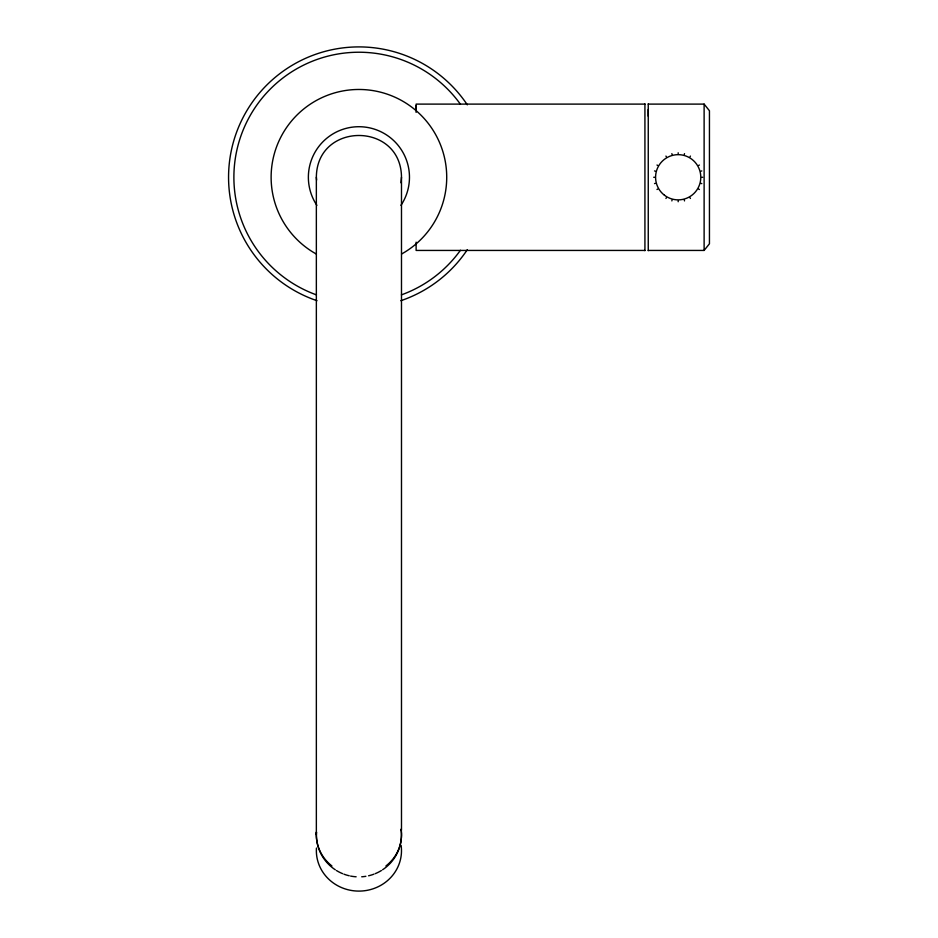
<?xml version="1.0" encoding="UTF-8"?>
<svg xmlns="http://www.w3.org/2000/svg" width="938" height="938" viewBox="0 0 938 938"><rect width="100%" height="100%" fill="white"/><g stroke="black" fill="none" stroke-linecap="round" stroke-linejoin="round"><path stroke-width="1.41" d="M416.12 242.156L416.12 250.434L644.922 250.434M416.12 109.676L416.12 105.502M648.252 116.206L648.252 109.429M316.352 834.75L316.352 177.27C316.727 121.565 401.112 121.565 401.487 177.27L401.487 830.376M400.948 182.804L401.487 177.27M671.854 200.908L672.054 200.122M684.306 154.407L684.517 153.621M665.945 198.457L666.355 197.754M690.016 156.775L690.427 156.071M648.252 250.434L704.121 250.434L709.445 243.774L709.445 110.754L704.121 104.106L648.252 104.106M656.987 189.499L657.69 189.101M698.681 165.44L699.385 165.029M654.536 183.602L655.322 183.391M701.038 171.138L701.823 170.927M644.922 104.106L416.12 104.106L416.12 112.372M653.704 177.27L654.525 177.27M701.847 177.27L702.656 177.27M654.536 170.927L655.322 171.138M701.038 183.391L701.823 183.602M656.987 165.029L657.69 165.44M698.681 189.101L699.385 189.499M665.945 156.071L666.355 156.775M690.016 197.754L690.427 198.457M671.854 153.621L672.054 154.407M684.306 200.122L684.517 200.908M316.352 177.27L316.622 180.037M704.121 104.106L704.121 250.434M678.186 152.788L678.186 153.609M678.186 200.931L678.186 201.74M648.252 103.837L648.252 250.692M644.922 103.837L644.922 250.692M316.27 254.01A87.797 87.797 0 0 1 291.355 121.201A87.797 87.797 0 0 1 426.485 121.201A87.797 87.797 0 0 1 401.57 254.01M316.892 205.352A50.546 50.546 0 0 1 325.592 139.258A50.546 50.546 0 0 1 392.248 139.258A50.546 50.546 0 0 1 400.948 205.352M401.124 845.431A42.573 40.393 0 0 1 360.321 891.077A42.573 40.393 0 0 1 316.446 848.069M401.124 829.462A42.573 40.393 0 0 1 385.928 865.973M331.911 865.973A42.573 40.393 0 0 1 316.446 832.123M401.112 829.192A42.573 42.128 -0.1 0 1 382.575 869.772M381.403 870.523A42.573 42.128 -0.1 0 1 375.212 873.665M373.922 874.169A42.573 42.128 -0.1 0 1 368.587 875.775M365.855 876.315A42.573 42.128 -0.1 0 1 361.705 876.784M356.135 876.784A42.573 42.128 -0.1 0 1 350.613 876.069M349.264 875.775A42.573 42.128 -0.1 0 1 343.918 874.169M342.628 873.665A42.573 42.128 -0.1 0 1 336.437 870.523M335.276 869.772A42.573 42.128 -0.1 0 1 316.446 832.041M467.312 249.696A130.37 130.37 0 0 1 400.843 300.711M317.009 300.711A130.37 130.37 0 0 1 255.499 97.904A130.37 130.37 0 0 1 467.312 104.833M460.429 250.282A125.047 125.047 0 0 1 401.405 294.872M316.446 294.872A125.047 125.047 0 0 1 259.146 101.902A125.047 125.047 0 0 1 460.429 104.247M664.421 195.21A22.618 22.618 0 0 0 700.604 180.213A22.618 22.618 0 0 0 669.533 156.376A22.618 22.618 0 0 0 664.421 195.21"/></g></svg>
